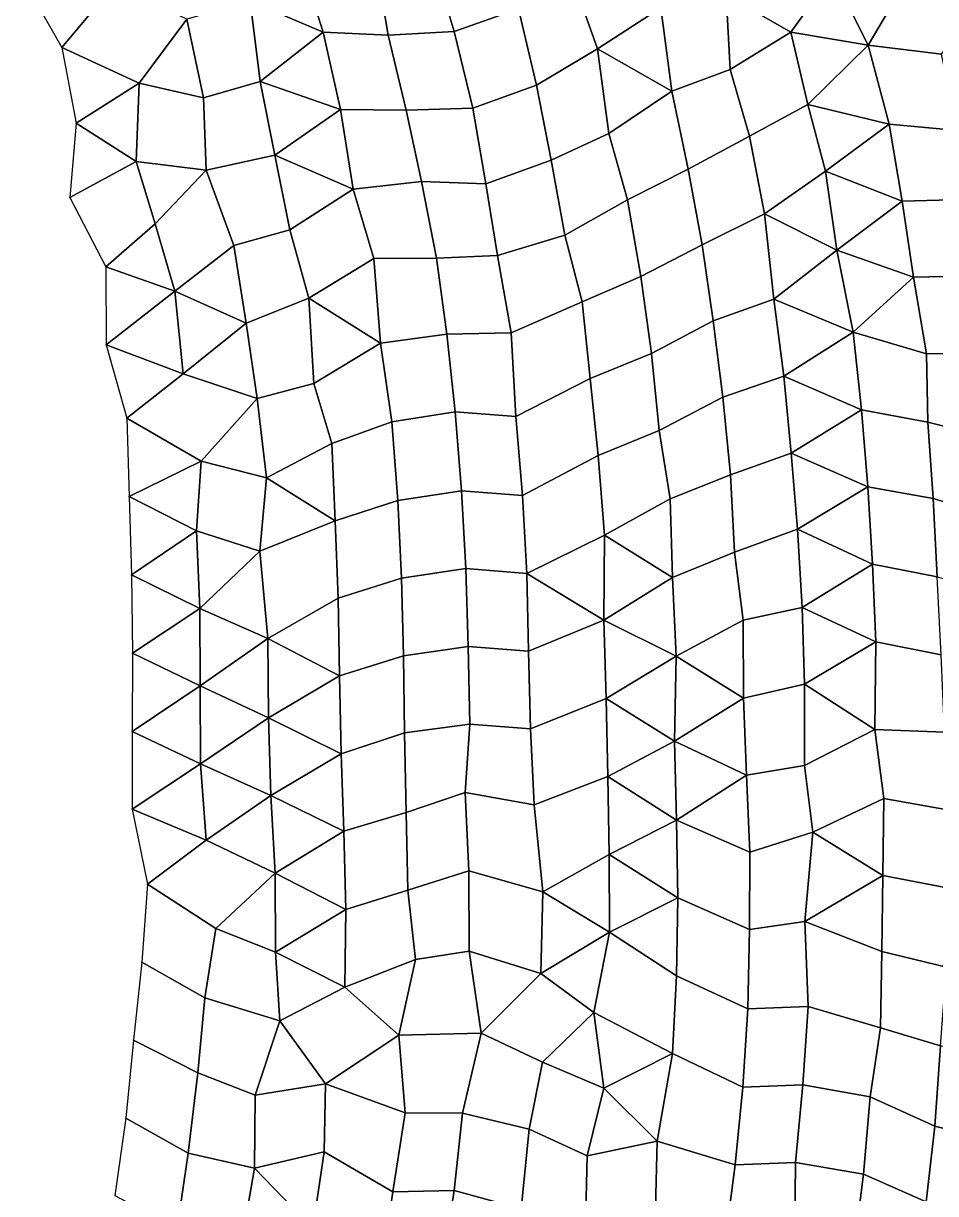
# Model space of a CAD drawing. Extents: x 727294 to 731543, y 8575035 to 8579824.
# Drawn here: x 729394.5 to 729627.4, y 8576512 to 8576811 of the extents above; entities that cross this region are included whole.
import ezdxf

# ---------------------------------------------------------------- set-up
doc = ezdxf.new("R2010")
doc.units = 0
for name, color, linetype in [('MESH_BOUND', 25, 'CONTINUOUS'), ('MESH_ELEMS', 250, 'CONTINUOUS'), ('MESH_NODES', 18, 'CONTINUOUS')]:
    doc.layers.add(name, color=color, linetype=linetype)

msp = doc.modelspace()

# ---------------------------------------------------------------- linework, layer by layer
at = {"layer": 'MESH_BOUND', "color": 25}
for points in [[(729394.52, 8576822.13, 38.17), (729404.32, 8576804.84, 38.17)], [(729404.32, 8576804.84, 38.17), (729408, 8576785.45, 38.17)], [(729408, 8576785.45, 38.17), (729406.33, 8576766.46, 38.17)], [(729406.33, 8576766.46, 38.17), (729415.6, 8576748.79, 38.17)], [(729415.6, 8576748.79, 38.17), (729415.63, 8576728.89, 38.17)], [(729415.63, 8576728.89, 38.17), (729420.95, 8576710.09, 38.17)], [(729420.95, 8576710.09, 38.17), (729421.52, 8576690.1, 38.17)], [(729421.52, 8576690.1, 38.17), (729422.15, 8576670.11, 38.17)], [(729422.15, 8576670.11, 38.17), (729422.34, 8576650.12, 38.17)], [(729422.34, 8576650.12, 38.17), (729422.32, 8576630.12, 38.17)], [(729422.32, 8576630.12, 38.17), (729422.33, 8576610.23, 38.17)], [(729422.33, 8576610.23, 38.17), (729426.23, 8576591.07, 38.17)], [(729426.23, 8576591.07, 38.17), (729424.78, 8576571.13, 38.17)], [(729424.78, 8576571.13, 38.17), (729422.67, 8576551.24, 38.17)], [(729422.67, 8576551.24, 38.17), (729420.68, 8576531.34, 38.17)], [(729420.68, 8576531.34, 38.17), (729417.9, 8576511.57, 38.17)]]:
    msp.add_polyline3d(points, dxfattribs=at)
at = {"layer": 'MESH_ELEMS', "color": 179}
for points in [[(729394.52, 8576822.13, 38.17), (729404.32, 8576804.84, 38.17), (729417.79, 8576820.94, 38.17), (729405.09, 8576834.16, 38.17)], [(729498.92, 8576827.74, 35.84), (729504.52, 8576808.92, 35.87), (729520.93, 8576814.72, 35.86), (729515.29, 8576833.42, 35.81)], [(729535.01, 8576821.79, 35.85), (729541.09, 8576804.48, 35.87), (729557.3, 8576814.9, 35.86), (729550.56, 8576831.46, 35.82)], [(729590.48, 8576808.7, 33.19), (729601.1, 8576823.52, 33.19), (729585.97, 8576830.55, 33.26), (729574.01, 8576818.22, 35.35)], [(729452.42, 8576816.67, 35.91), (729471.08, 8576808.71, 35.88), (729465.16, 8576827.17, 35.93), (729452.42, 8576816.67, 35.91)], [(729471.08, 8576808.71, 35.88), (729487.65, 8576807.99, 35.87), (729484.59, 8576826.08, 35.86), (729465.16, 8576827.17, 35.93)], [(729487.65, 8576807.99, 35.87), (729504.52, 8576808.92, 35.87), (729498.92, 8576827.74, 35.84), (729484.59, 8576826.08, 35.86)], [(729541.09, 8576804.48, 35.87), (729535.01, 8576821.79, 35.85), (729520.93, 8576814.72, 35.86), (729525.53, 8576795.17, 35.87)], [(729590.48, 8576808.7, 33.19), (729610.21, 8576805.4, 33.19), (729601.1, 8576823.52, 33.19), (729590.48, 8576808.7, 33.19)], [(729601.1, 8576823.52, 33.19), (729610.21, 8576805.4, 33.19), (729621.14, 8576823.87, 33.19), (729601.1, 8576823.52, 33.19)], [(729629, 8576803.1, 33.19), (729639.55, 8576817.52, 33.19), (729621.14, 8576823.87, 33.19), (729610.21, 8576805.4, 33.19)], [(729424.04, 8576795.68, 38.17), (729436.25, 8576812.06, 36.3), (729417.79, 8576820.94, 38.17), (729404.32, 8576804.84, 38.17)], [(729574.99, 8576799.22, 34.91), (729574.01, 8576818.22, 35.35), (729557.3, 8576814.9, 35.86), (729560.11, 8576793.63, 35.86)], [(729590.48, 8576808.7, 33.19), (729574.01, 8576818.22, 35.35), (729574.99, 8576799.22, 34.91), (729590.48, 8576808.7, 33.19)], [(729455.01, 8576796.16, 35.87), (729452.42, 8576816.67, 35.91), (729436.25, 8576812.06, 36.3), (729440.47, 8576791.98, 36.07)], [(729455.01, 8576796.16, 35.87), (729471.08, 8576808.71, 35.88), (729452.42, 8576816.67, 35.91), (729455.01, 8576796.16, 35.87)], [(729525.53, 8576795.17, 35.87), (729520.93, 8576814.72, 35.86), (729504.52, 8576808.92, 35.87), (729509.26, 8576789.29, 35.86)], [(729557.3, 8576814.9, 35.86), (729541.09, 8576804.48, 35.87), (729560.11, 8576793.63, 35.86), (729557.3, 8576814.9, 35.86)], [(729424.04, 8576795.68, 38.17), (729440.47, 8576791.98, 36.07), (729436.25, 8576812.06, 36.3), (729424.04, 8576795.68, 38.17)], [(729471.08, 8576808.71, 35.88), (729455.01, 8576796.16, 35.87), (729475.5, 8576788.98, 35.86), (729471.08, 8576808.71, 35.88)], [(729487.65, 8576807.99, 35.87), (729471.08, 8576808.71, 35.88), (729475.5, 8576788.98, 35.86), (729492.22, 8576788.77, 35.86)], [(729492.22, 8576788.77, 35.86), (729509.26, 8576789.29, 35.86), (729504.52, 8576808.92, 35.87), (729487.65, 8576807.99, 35.87)], [(729594.84, 8576790.28, 33.19), (729590.48, 8576808.7, 33.19), (729574.99, 8576799.22, 34.91), (729579.89, 8576782.17, 33.73)], [(729590.48, 8576808.7, 33.19), (729594.84, 8576790.28, 33.19), (729610.21, 8576805.4, 33.19), (729590.48, 8576808.7, 33.19)], [(729408, 8576785.45, 38.17), (729424.04, 8576795.68, 38.17), (729404.32, 8576804.84, 38.17), (729408, 8576785.45, 38.17)], [(729543.98, 8576782.88, 35.86), (729541.09, 8576804.48, 35.87), (729525.53, 8576795.17, 35.87), (729529.25, 8576776.05, 35.85)], [(729541.09, 8576804.48, 35.87), (729543.98, 8576782.88, 35.86), (729560.11, 8576793.63, 35.86), (729541.09, 8576804.48, 35.87)], [(729610.21, 8576805.4, 33.19), (729594.84, 8576790.28, 33.19), (729615.61, 8576785.24, 33.19), (729610.21, 8576805.4, 33.19)], [(729615.61, 8576785.24, 33.19), (729633.1, 8576783.62, 33.19), (729629, 8576803.1, 33.19), (729610.21, 8576805.4, 33.19)], [(729579.89, 8576782.17, 33.73), (729574.99, 8576799.22, 34.91), (729560.11, 8576793.63, 35.86), (729564.24, 8576773.75, 35.85)], [(729408, 8576785.45, 38.17), (729423.3, 8576775.69, 38.17), (729424.04, 8576795.68, 38.17), (729408, 8576785.45, 38.17)], [(729440.47, 8576791.98, 36.07), (729424.04, 8576795.68, 38.17), (729423.3, 8576775.69, 38.17), (729441.2, 8576773.45, 36.02)], [(729458.7, 8576777.28, 35.83), (729455.01, 8576796.16, 35.87), (729440.47, 8576791.98, 36.07), (729441.2, 8576773.45, 36.02)], [(729475.5, 8576788.98, 35.86), (729455.01, 8576796.16, 35.87), (729458.7, 8576777.28, 35.83), (729475.5, 8576788.98, 35.86)], [(729529.25, 8576776.05, 35.85), (729525.53, 8576795.17, 35.87), (729509.26, 8576789.29, 35.86), (729512.6, 8576769.95, 35.85)], [(729543.98, 8576782.88, 35.86), (729548.78, 8576765.93, 35.85), (729564.24, 8576773.75, 35.85), (729560.11, 8576793.63, 35.86)], [(729475.5, 8576788.98, 35.86), (729458.7, 8576777.28, 35.83), (729478.68, 8576768.59, 35.89), (729475.5, 8576788.98, 35.86)], [(729478.68, 8576768.59, 35.89), (729496.18, 8576770.59, 35.86), (729492.22, 8576788.77, 35.86), (729475.5, 8576788.98, 35.86)], [(729496.18, 8576770.59, 35.86), (729512.6, 8576769.95, 35.85), (729509.26, 8576789.29, 35.86), (729492.22, 8576788.77, 35.86)], [(729599.37, 8576773.2, 33.19), (729594.84, 8576790.28, 33.19), (729579.89, 8576782.17, 33.73), (729583.74, 8576762.31, 33.17)], [(729599.37, 8576773.2, 33.19), (729615.61, 8576785.24, 33.19), (729594.84, 8576790.28, 33.19), (729599.37, 8576773.2, 33.19)], [(729406.33, 8576766.46, 38.17), (729423.3, 8576775.69, 38.17), (729408, 8576785.45, 38.17), (729406.33, 8576766.46, 38.17)], [(729529.25, 8576776.05, 35.85), (729532.77, 8576756.83, 35.84), (729548.78, 8576765.93, 35.85), (729543.98, 8576782.88, 35.86)], [(729615.61, 8576785.24, 33.19), (729599.37, 8576773.2, 33.19), (729618.94, 8576765.52, 33.18), (729615.61, 8576785.24, 33.19)], [(729633.1, 8576783.62, 33.19), (729615.61, 8576785.24, 33.19), (729618.94, 8576765.52, 33.18), (729634.7, 8576765.95, 33.18)], [(729583.74, 8576762.31, 33.17), (729579.89, 8576782.17, 33.73), (729564.24, 8576773.75, 35.85), (729567.81, 8576754.42, 35.27)], [(729441.2, 8576773.45, 36.02), (729448.22, 8576754.24, 35.97), (729462.58, 8576758.2, 35.88), (729458.7, 8576777.28, 35.83)], [(729458.7, 8576777.28, 35.83), (729462.58, 8576758.2, 35.88), (729478.68, 8576768.59, 35.89), (729458.7, 8576777.28, 35.83)], [(729428.15, 8576759.74, 38.17), (729423.3, 8576775.69, 38.17), (729406.33, 8576766.46, 38.17), (729415.6, 8576748.79, 38.17)], [(729423.3, 8576775.69, 38.17), (729428.15, 8576759.74, 38.17), (729441.2, 8576773.45, 36.02), (729423.3, 8576775.69, 38.17)], [(729448.22, 8576754.24, 35.97), (729441.2, 8576773.45, 36.02), (729428.15, 8576759.74, 38.17), (729433.17, 8576742.53, 38.17)], [(729512.6, 8576769.95, 35.85), (729515.56, 8576751.67, 35.84), (729532.77, 8576756.83, 35.84), (729529.25, 8576776.05, 35.85)], [(729548.78, 8576765.93, 35.85), (729552.21, 8576746.32, 35.82), (729567.81, 8576754.42, 35.27), (729564.24, 8576773.75, 35.85)], [(729483.98, 8576750.92, 35.84), (729500.02, 8576751.03, 35.84), (729496.18, 8576770.59, 35.86), (729478.68, 8576768.59, 35.89)], [(729500.02, 8576751.03, 35.84), (729515.56, 8576751.67, 35.84), (729512.6, 8576769.95, 35.85), (729496.18, 8576770.59, 35.86)], [(729583.74, 8576762.31, 33.17), (729602.22, 8576753.03, 33.17), (729599.37, 8576773.2, 33.19), (729583.74, 8576762.31, 33.17)], [(729599.37, 8576773.2, 33.19), (729602.22, 8576753.03, 33.17), (729618.94, 8576765.52, 33.18), (729599.37, 8576773.2, 33.19)], [(729483.98, 8576750.92, 35.84), (729478.68, 8576768.59, 35.89), (729462.58, 8576758.2, 35.88), (729467.44, 8576740.77, 35.83)], [(729552.21, 8576746.32, 35.82), (729548.78, 8576765.93, 35.85), (729532.77, 8576756.83, 35.84), (729537.24, 8576739.82, 35.84)], [(729618.94, 8576765.52, 33.18), (729602.22, 8576753.03, 33.17), (729621.81, 8576746.11, 33.11), (729618.94, 8576765.52, 33.18)], [(729634.7, 8576765.95, 33.18), (729618.94, 8576765.52, 33.18), (729621.81, 8576746.11, 33.11), (729637.57, 8576746.5, 33.1)], [(729586.15, 8576740.51, 33.15), (729583.74, 8576762.31, 33.17), (729567.81, 8576754.42, 35.27), (729570.61, 8576734.96, 33.15)], [(729602.22, 8576753.03, 33.17), (729583.74, 8576762.31, 33.17), (729586.15, 8576740.51, 33.15), (729602.22, 8576753.03, 33.17)], [(729433.17, 8576742.53, 38.17), (729428.15, 8576759.74, 38.17), (729415.6, 8576748.79, 38.17), (729433.17, 8576742.53, 38.17)], [(729448.22, 8576754.24, 35.97), (729451.4, 8576734.39, 35.85), (729467.44, 8576740.77, 35.83), (729462.58, 8576758.2, 35.88)], [(729537.24, 8576739.82, 35.84), (729532.77, 8576756.83, 35.84), (729515.56, 8576751.67, 35.84), (729519.05, 8576731.92, 35.84)], [(729451.4, 8576734.39, 35.85), (729448.22, 8576754.24, 35.97), (729433.17, 8576742.53, 38.17), (729451.4, 8576734.39, 35.85)], [(729570.61, 8576734.96, 33.15), (729567.81, 8576754.42, 35.27), (729552.21, 8576746.32, 35.82), (729554.94, 8576726.6, 34.19)], [(729602.22, 8576753.03, 33.17), (729586.15, 8576740.51, 33.15), (729606.36, 8576732.12, 33.17), (729602.22, 8576753.03, 33.17)], [(729602.22, 8576753.03, 33.17), (729606.36, 8576732.12, 33.17), (729621.81, 8576746.11, 33.11), (729602.22, 8576753.03, 33.17)], [(729485.67, 8576729.28, 35.81), (729483.98, 8576750.92, 35.84), (729467.44, 8576740.77, 35.83), (729485.67, 8576729.28, 35.81)], [(729483.98, 8576750.92, 35.84), (729485.67, 8576729.28, 35.81), (729502.66, 8576731.54, 35.83), (729500.02, 8576751.03, 35.84)], [(729515.56, 8576751.67, 35.84), (729500.02, 8576751.03, 35.84), (729502.66, 8576731.54, 35.83), (729519.05, 8576731.92, 35.84)], [(729433.17, 8576742.53, 38.17), (729415.6, 8576748.79, 38.17), (729415.63, 8576728.89, 38.17), (729433.17, 8576742.53, 38.17)], [(729625.1, 8576726.56, 33.16), (729640.11, 8576726.64, 33.07), (729637.57, 8576746.5, 33.1), (729621.81, 8576746.11, 33.11)], [(729554.94, 8576726.6, 34.19), (729552.21, 8576746.32, 35.82), (729537.24, 8576739.82, 35.84), (729539.27, 8576720.28, 35.81)], [(729621.81, 8576746.11, 33.11), (729606.36, 8576732.12, 33.17), (729625.1, 8576726.56, 33.16), (729621.81, 8576746.11, 33.11)], [(729415.63, 8576728.89, 38.17), (729435.29, 8576721.42, 38.17), (729433.17, 8576742.53, 38.17), (729415.63, 8576728.89, 38.17)], [(729435.29, 8576721.42, 38.17), (729451.4, 8576734.39, 35.85), (729433.17, 8576742.53, 38.17), (729435.29, 8576721.42, 38.17)], [(729468.68, 8576718.97, 35.78), (729467.44, 8576740.77, 35.83), (729451.4, 8576734.39, 35.85), (729454.24, 8576715.17, 35.91)], [(729467.44, 8576740.77, 35.83), (729468.68, 8576718.97, 35.78), (729485.67, 8576729.28, 35.81), (729467.44, 8576740.77, 35.83)], [(729588.67, 8576720.83, 33.16), (729586.15, 8576740.51, 33.15), (729570.61, 8576734.96, 33.15), (729573.08, 8576715.48, 33.18)], [(729586.15, 8576740.51, 33.15), (729588.67, 8576720.83, 33.16), (729606.36, 8576732.12, 33.17), (729586.15, 8576740.51, 33.15)], [(729519.05, 8576731.92, 35.84), (729520.22, 8576710.51, 35.87), (729539.27, 8576720.28, 35.81), (729537.24, 8576739.82, 35.84)], [(729573.08, 8576715.48, 33.18), (729570.61, 8576734.96, 33.15), (729554.94, 8576726.6, 34.19), (729556.87, 8576707.01, 33.27)], [(729435.29, 8576721.42, 38.17), (729454.24, 8576715.17, 35.91), (729451.4, 8576734.39, 35.85), (729435.29, 8576721.42, 38.17)], [(729504.74, 8576711.7, 35.86), (729502.66, 8576731.54, 35.83), (729485.67, 8576729.28, 35.81), (729488.56, 8576709.16, 35.86)], [(729519.05, 8576731.92, 35.84), (729502.66, 8576731.54, 35.83), (729504.74, 8576711.7, 35.86), (729520.22, 8576710.51, 35.87)], [(729606.36, 8576732.12, 33.17), (729588.67, 8576720.83, 33.16), (729608.51, 8576712.29, 33.16), (729606.36, 8576732.12, 33.17)], [(729608.51, 8576712.29, 33.16), (729625.5, 8576709.08, 33.18), (729625.1, 8576726.56, 33.16), (729606.36, 8576732.12, 33.17)], [(729435.29, 8576721.42, 38.17), (729415.63, 8576728.89, 38.17), (729420.95, 8576710.09, 38.17), (729435.29, 8576721.42, 38.17)], [(729488.56, 8576709.16, 35.86), (729485.67, 8576729.28, 35.81), (729468.68, 8576718.97, 35.78), (729473.29, 8576703.62, 35.91)], [(729556.87, 8576707.01, 33.27), (729554.94, 8576726.6, 34.19), (729539.27, 8576720.28, 35.81), (729541.31, 8576700.62, 33.76)], [(729640.11, 8576726.64, 33.07), (729625.1, 8576726.56, 33.16), (729625.5, 8576709.08, 33.18), (729643.26, 8576704.69, 33.19)], [(729435.29, 8576721.42, 38.17), (729420.95, 8576710.09, 38.17), (729439.88, 8576699.12, 38.17), (729454.24, 8576715.17, 35.91)], [(729520.22, 8576710.51, 35.87), (729522, 8576690.33, 35.92), (729541.31, 8576700.62, 33.76), (729539.27, 8576720.28, 35.81)], [(729573.08, 8576715.48, 33.18), (729575.09, 8576695.63, 33.19), (729590.58, 8576701.14, 33.15), (729588.67, 8576720.83, 33.16)], [(729588.67, 8576720.83, 33.16), (729590.58, 8576701.14, 33.15), (729608.51, 8576712.29, 33.16), (729588.67, 8576720.83, 33.16)], [(729473.29, 8576703.62, 35.91), (729468.68, 8576718.97, 35.78), (729454.24, 8576715.17, 35.91), (729456.62, 8576694.88, 35.97)], [(729439.88, 8576699.12, 38.17), (729456.62, 8576694.88, 35.97), (729454.24, 8576715.17, 35.91), (729439.88, 8576699.12, 38.17)], [(729556.87, 8576707.01, 33.27), (729559.69, 8576689.51, 33.33), (729575.09, 8576695.63, 33.19), (729573.08, 8576715.48, 33.18)], [(729488.56, 8576709.16, 35.86), (729490.17, 8576689.12, 35.93), (729506.38, 8576691.59, 35.91), (729504.74, 8576711.7, 35.86)], [(729506.38, 8576691.59, 35.91), (729522, 8576690.33, 35.92), (729520.22, 8576710.51, 35.87), (729504.74, 8576711.7, 35.86)], [(729608.51, 8576712.29, 33.16), (729590.58, 8576701.14, 33.15), (729610.14, 8576692.59, 33.16), (729608.51, 8576712.29, 33.16)], [(729625.5, 8576709.08, 33.18), (729608.51, 8576712.29, 33.16), (729610.14, 8576692.59, 33.16), (729626.84, 8576689.56, 33.18)], [(729421.52, 8576690.1, 38.17), (729439.88, 8576699.12, 38.17), (729420.95, 8576710.09, 38.17), (729421.52, 8576690.1, 38.17)], [(729490.17, 8576689.12, 35.93), (729488.56, 8576709.16, 35.86), (729473.29, 8576703.62, 35.91), (729474.12, 8576683.87, 35.96)], [(729643.26, 8576704.69, 33.19), (729625.5, 8576709.08, 33.18), (729626.84, 8576689.56, 33.18), (729643, 8576684.72, 33.2)], [(729559.69, 8576689.51, 33.33), (729556.87, 8576707.01, 33.27), (729541.31, 8576700.62, 33.76), (729542.89, 8576680.27, 33.6)], [(729474.12, 8576683.87, 35.96), (729473.29, 8576703.62, 35.91), (729456.62, 8576694.88, 35.97), (729474.12, 8576683.87, 35.96)], [(729438.68, 8576681.33, 38.17), (729439.88, 8576699.12, 38.17), (729421.52, 8576690.1, 38.17), (729438.68, 8576681.33, 38.17)], [(729456.62, 8576694.88, 35.97), (729439.88, 8576699.12, 38.17), (729438.68, 8576681.33, 38.17), (729454.91, 8576676.13, 36)], [(729542.89, 8576680.27, 33.6), (729541.31, 8576700.62, 33.76), (729522, 8576690.33, 35.92), (729523.06, 8576670.48, 35.24)], [(729592.19, 8576681.74, 33.13), (729590.58, 8576701.14, 33.15), (729575.09, 8576695.63, 33.19), (729576.13, 8576675.92, 33.21)], [(729610.14, 8576692.59, 33.16), (729590.58, 8576701.14, 33.15), (729592.19, 8576681.74, 33.13), (729610.14, 8576692.59, 33.16)], [(729576.13, 8576675.92, 33.21), (729575.09, 8576695.63, 33.19), (729559.69, 8576689.51, 33.33), (729560.24, 8576669.42, 33.46)], [(729454.91, 8576676.13, 36), (729474.12, 8576683.87, 35.96), (729456.62, 8576694.88, 35.97), (729454.91, 8576676.13, 36)], [(729421.52, 8576690.1, 38.17), (729422.15, 8576670.11, 38.17), (729438.68, 8576681.33, 38.17), (729421.52, 8576690.1, 38.17)], [(729507.46, 8576671.69, 35.92), (729506.38, 8576691.59, 35.91), (729490.17, 8576689.12, 35.93), (729491.07, 8576669.25, 35.92)], [(729522, 8576690.33, 35.92), (729506.38, 8576691.59, 35.91), (729507.46, 8576671.69, 35.92), (729523.06, 8576670.48, 35.24)], [(729610.14, 8576692.59, 33.16), (729592.19, 8576681.74, 33.13), (729611.32, 8576672.81, 33.16), (729610.14, 8576692.59, 33.16)], [(729626.84, 8576689.56, 33.18), (729610.14, 8576692.59, 33.16), (729611.32, 8576672.81, 33.16), (729627.84, 8576669.6, 33.17)], [(729491.07, 8576669.25, 35.92), (729490.17, 8576689.12, 35.93), (729474.12, 8576683.87, 35.96), (729474.88, 8576664.1, 35.94)], [(729559.69, 8576689.51, 33.33), (729542.89, 8576680.27, 33.6), (729560.24, 8576669.42, 33.46), (729559.69, 8576689.51, 33.33)], [(729627.84, 8576669.6, 33.17), (729644.15, 8576665.17, 33.19), (729643, 8576684.72, 33.2), (729626.84, 8576689.56, 33.18)], [(729454.91, 8576676.13, 36), (729456.97, 8576653.87, 35.96), (729474.88, 8576664.1, 35.94), (729474.12, 8576683.87, 35.96)], [(729438.68, 8576681.33, 38.17), (729422.15, 8576670.11, 38.17), (729439.57, 8576661.5, 38.17), (729438.68, 8576681.33, 38.17)], [(729439.57, 8576661.5, 38.17), (729454.91, 8576676.13, 36), (729438.68, 8576681.33, 38.17), (729439.57, 8576661.5, 38.17)], [(729593.4, 8576661.72, 33.09), (729592.19, 8576681.74, 33.13), (729576.13, 8576675.92, 33.21), (729578.3, 8576658.56, 33.24)], [(729592.19, 8576681.74, 33.13), (729593.4, 8576661.72, 33.09), (729611.32, 8576672.81, 33.16), (729592.19, 8576681.74, 33.13)], [(729542.89, 8576680.27, 33.6), (729523.06, 8576670.48, 35.24), (729542.73, 8576658.5, 33.82), (729542.89, 8576680.27, 33.6)], [(729542.73, 8576658.5, 33.82), (729560.24, 8576669.42, 33.46), (729542.89, 8576680.27, 33.6), (729542.73, 8576658.5, 33.82)], [(729439.57, 8576661.5, 38.17), (729456.97, 8576653.87, 35.96), (729454.91, 8576676.13, 36), (729439.57, 8576661.5, 38.17)], [(729578.3, 8576658.56, 33.24), (729576.13, 8576675.92, 33.21), (729560.24, 8576669.42, 33.46), (729561.23, 8576649.29, 33.64)], [(729612.19, 8576652.98, 33.15), (729611.32, 8576672.81, 33.16), (729593.4, 8576661.72, 33.09), (729612.19, 8576652.98, 33.15)], [(729612.19, 8576652.98, 33.15), (729628.88, 8576649.69, 33.17), (729627.84, 8576669.6, 33.17), (729611.32, 8576672.81, 33.16)], [(729422.34, 8576650.12, 38.17), (729439.57, 8576661.5, 38.17), (729422.15, 8576670.11, 38.17), (729422.34, 8576650.12, 38.17)], [(729474.88, 8576664.1, 35.94), (729475.23, 8576644.27, 35.87), (729491.61, 8576649.4, 35.88), (729491.07, 8576669.25, 35.92)], [(729508.07, 8576651.83, 35.87), (729507.46, 8576671.69, 35.92), (729491.07, 8576669.25, 35.92), (729491.61, 8576649.4, 35.88)], [(729508.07, 8576651.83, 35.87), (729523.49, 8576650.59, 34.2), (729523.06, 8576670.48, 35.24), (729507.46, 8576671.69, 35.92)], [(729523.49, 8576650.59, 34.2), (729542.73, 8576658.5, 33.82), (729523.06, 8576670.48, 35.24), (729523.49, 8576650.59, 34.2)], [(729560.24, 8576669.42, 33.46), (729542.73, 8576658.5, 33.82), (729561.23, 8576649.29, 33.64), (729560.24, 8576669.42, 33.46)], [(729474.88, 8576664.1, 35.94), (729456.97, 8576653.87, 35.96), (729475.23, 8576644.27, 35.87), (729474.88, 8576664.1, 35.94)], [(729422.34, 8576650.12, 38.17), (729439.63, 8576641.73, 38.17), (729439.57, 8576661.5, 38.17), (729422.34, 8576650.12, 38.17)], [(729456.97, 8576653.87, 35.96), (729439.57, 8576661.5, 38.17), (729439.63, 8576641.73, 38.17), (729456.97, 8576653.87, 35.96)], [(729594, 8576642.17, 33.17), (729593.4, 8576661.72, 33.09), (729578.3, 8576658.56, 33.24), (729578.41, 8576638.63, 33.49)], [(729593.4, 8576661.72, 33.09), (729594, 8576642.17, 33.17), (729612.19, 8576652.98, 33.15), (729593.4, 8576661.72, 33.09)], [(729523.49, 8576650.59, 34.2), (729523.99, 8576630.72, 34.4), (729543.36, 8576638.53, 34.02), (729542.73, 8576658.5, 33.82)], [(729561.23, 8576649.29, 33.64), (729542.73, 8576658.5, 33.82), (729543.36, 8576638.53, 34.02), (729561.23, 8576649.29, 33.64)], [(729561.23, 8576649.29, 33.64), (729578.41, 8576638.63, 33.49), (729578.3, 8576658.56, 33.24), (729561.23, 8576649.29, 33.64)], [(729439.63, 8576641.73, 38.17), (729457.07, 8576633.57, 35.94), (729456.97, 8576653.87, 35.96), (729439.63, 8576641.73, 38.17)], [(729475.23, 8576644.27, 35.87), (729456.97, 8576653.87, 35.96), (729457.07, 8576633.57, 35.94), (729475.23, 8576644.27, 35.87)], [(729508.55, 8576631.96, 35.11), (729508.07, 8576651.83, 35.87), (729491.61, 8576649.4, 35.88), (729491.82, 8576629.76, 35.81)], [(729523.49, 8576650.59, 34.2), (729508.07, 8576651.83, 35.87), (729508.55, 8576631.96, 35.11), (729523.99, 8576630.72, 34.4)], [(729594, 8576642.17, 33.17), (729611.95, 8576630.58, 33.16), (729612.19, 8576652.98, 33.15), (729594, 8576642.17, 33.17)], [(729611.95, 8576630.58, 33.16), (729629.76, 8576629.9, 33.16), (729628.88, 8576649.69, 33.17), (729612.19, 8576652.98, 33.15)], [(729439.63, 8576641.73, 38.17), (729422.34, 8576650.12, 38.17), (729422.32, 8576630.12, 38.17), (729439.63, 8576641.73, 38.17)], [(729491.82, 8576629.76, 35.81), (729491.61, 8576649.4, 35.88), (729475.23, 8576644.27, 35.87), (729475.66, 8576624.39, 35.8)], [(729561.23, 8576649.29, 33.64), (729543.36, 8576638.53, 34.02), (729560.76, 8576627.59, 33.91), (729561.23, 8576649.29, 33.64)], [(729560.76, 8576627.59, 33.91), (729578.41, 8576638.63, 33.49), (729561.23, 8576649.29, 33.64), (729560.76, 8576627.59, 33.91)], [(729475.23, 8576644.27, 35.87), (729457.07, 8576633.57, 35.94), (729475.66, 8576624.39, 35.8), (729475.23, 8576644.27, 35.87)], [(729593.99, 8576621.38, 33.43), (729594, 8576642.17, 33.17), (729578.41, 8576638.63, 33.49), (729579.16, 8576618.95, 33.71)], [(729594, 8576642.17, 33.17), (729593.99, 8576621.38, 33.43), (729611.95, 8576630.58, 33.16), (729594, 8576642.17, 33.17)], [(729439.77, 8576621.82, 38.17), (729439.63, 8576641.73, 38.17), (729422.32, 8576630.12, 38.17), (729439.77, 8576621.82, 38.17)], [(729439.77, 8576621.82, 38.17), (729457.07, 8576633.57, 35.94), (729439.63, 8576641.73, 38.17), (729439.77, 8576621.82, 38.17)], [(729523.99, 8576630.72, 34.4), (729524.97, 8576611.34, 34.54), (729543.72, 8576618.6, 34.27), (729543.36, 8576638.53, 34.02)], [(729543.36, 8576638.53, 34.02), (729543.72, 8576618.6, 34.27), (729560.76, 8576627.59, 33.91), (729543.36, 8576638.53, 34.02)], [(729560.76, 8576627.59, 33.91), (729579.16, 8576618.95, 33.71), (729578.41, 8576638.63, 33.49), (729560.76, 8576627.59, 33.91)], [(729439.77, 8576621.82, 38.17), (729457.73, 8576613.72, 36.1), (729457.07, 8576633.57, 35.94), (729439.77, 8576621.82, 38.17)], [(729475.66, 8576624.39, 35.8), (729457.07, 8576633.57, 35.94), (729457.73, 8576613.72, 36.1), (729475.66, 8576624.39, 35.8)], [(729422.32, 8576630.12, 38.17), (729422.33, 8576610.23, 38.17), (729439.77, 8576621.82, 38.17), (729422.32, 8576630.12, 38.17)], [(729491.82, 8576629.76, 35.81), (729492.23, 8576609.42, 35.43), (729507.29, 8576614.49, 35), (729508.55, 8576631.96, 35.11)], [(729507.29, 8576614.49, 35), (729524.97, 8576611.34, 34.54), (729523.99, 8576630.72, 34.4), (729508.55, 8576631.96, 35.11)], [(729614.25, 8576612.95, 33.22), (729611.95, 8576630.58, 33.16), (729593.99, 8576621.38, 33.43), (729596.08, 8576604.34, 33.6)], [(729629.76, 8576629.9, 33.16), (729611.95, 8576630.58, 33.16), (729614.25, 8576612.95, 33.22), (729630.47, 8576610.05, 33.17)], [(729492.23, 8576609.42, 35.43), (729491.82, 8576629.76, 35.81), (729475.66, 8576624.39, 35.8), (729476.36, 8576604.63, 35.76)], [(729560.76, 8576627.59, 33.91), (729543.72, 8576618.6, 34.27), (729561.3, 8576607.45, 34.11), (729560.76, 8576627.59, 33.91)], [(729561.3, 8576607.45, 34.11), (729579.16, 8576618.95, 33.71), (729560.76, 8576627.59, 33.91), (729561.3, 8576607.45, 34.11)], [(729476.36, 8576604.63, 35.76), (729475.66, 8576624.39, 35.8), (729457.73, 8576613.72, 36.1), (729476.36, 8576604.63, 35.76)], [(729422.33, 8576610.23, 38.17), (729441.18, 8576602.33, 37.82), (729439.77, 8576621.82, 38.17), (729422.33, 8576610.23, 38.17)], [(729457.73, 8576613.72, 36.1), (729439.77, 8576621.82, 38.17), (729441.18, 8576602.33, 37.82), (729457.73, 8576613.72, 36.1)], [(729579.16, 8576618.95, 33.71), (729579.99, 8576599.24, 33.93), (729596.08, 8576604.34, 33.6), (729593.99, 8576621.38, 33.43)], [(729544.11, 8576598.69, 34.42), (729543.72, 8576618.6, 34.27), (729524.97, 8576611.34, 34.54), (729527.15, 8576589.12, 34.7)], [(729543.72, 8576618.6, 34.27), (729544.11, 8576598.69, 34.42), (729561.3, 8576607.45, 34.11), (729543.72, 8576618.6, 34.27)], [(729579.16, 8576618.95, 33.71), (729561.3, 8576607.45, 34.11), (729579.99, 8576599.24, 33.93), (729579.16, 8576618.95, 33.71)], [(729457.73, 8576613.72, 36.1), (729441.18, 8576602.33, 37.82), (729458.83, 8576593.87, 36.45), (729457.73, 8576613.72, 36.1)], [(729476.36, 8576604.63, 35.76), (729457.73, 8576613.72, 36.1), (729458.83, 8576593.87, 36.45), (729476.36, 8576604.63, 35.76)], [(729508.3, 8576594.49, 35.04), (729507.29, 8576614.49, 35), (729492.23, 8576609.42, 35.43), (729492.67, 8576589.54, 35.49)], [(729508.3, 8576594.49, 35.04), (729527.15, 8576589.12, 34.7), (729524.97, 8576611.34, 34.54), (729507.29, 8576614.49, 35)], [(729614.02, 8576593.27, 33.4), (729614.25, 8576612.95, 33.22), (729596.08, 8576604.34, 33.6), (729614.02, 8576593.27, 33.4)], [(729630.47, 8576610.05, 33.17), (729614.25, 8576612.95, 33.22), (729614.02, 8576593.27, 33.4), (729630.84, 8576590.09, 33.2)], [(729441.18, 8576602.33, 37.82), (729422.33, 8576610.23, 38.17), (729426.23, 8576591.07, 38.17), (729441.18, 8576602.33, 37.82)], [(729492.67, 8576589.54, 35.49), (729492.23, 8576609.42, 35.43), (729476.36, 8576604.63, 35.76), (729476.84, 8576584.64, 35.77)], [(729544.11, 8576598.69, 34.42), (729561.59, 8576587.61, 34.3), (729561.3, 8576607.45, 34.11), (729544.11, 8576598.69, 34.42)], [(729561.59, 8576587.61, 34.3), (729579.95, 8576579.53, 34.17), (729579.99, 8576599.24, 33.93), (729561.3, 8576607.45, 34.11)], [(729476.84, 8576584.64, 35.77), (729476.36, 8576604.63, 35.76), (729458.83, 8576593.87, 36.45), (729476.84, 8576584.64, 35.77)], [(729594.06, 8576581.53, 33.92), (729596.08, 8576604.34, 33.6), (729579.99, 8576599.24, 33.93), (729579.95, 8576579.53, 34.17)], [(729614.02, 8576593.27, 33.4), (729596.08, 8576604.34, 33.6), (729594.06, 8576581.53, 33.92), (729614.02, 8576593.27, 33.4)], [(729441.18, 8576602.33, 37.82), (729426.23, 8576591.07, 38.17), (729443.65, 8576579.78, 36.77), (729458.83, 8576593.87, 36.45)], [(729544.16, 8576578.78, 34.56), (729544.11, 8576598.69, 34.42), (729527.15, 8576589.12, 34.7), (729544.16, 8576578.78, 34.56)], [(729561.59, 8576587.61, 34.3), (729544.11, 8576598.69, 34.42), (729544.16, 8576578.78, 34.56), (729561.59, 8576587.61, 34.3)], [(729492.67, 8576589.54, 35.49), (729494.61, 8576571.8, 35.52), (729508.34, 8576574, 35.27), (729508.3, 8576594.49, 35.04)], [(729508.34, 8576574, 35.27), (729526.66, 8576568.25, 35), (729527.15, 8576589.12, 34.7), (729508.3, 8576594.49, 35.04)], [(729424.78, 8576571.13, 38.17), (729440.83, 8576562.07, 37.94), (729443.65, 8576579.78, 36.77), (729426.23, 8576591.07, 38.17)], [(729458.88, 8576573.72, 36.57), (729458.83, 8576593.87, 36.45), (729443.65, 8576579.78, 36.77), (729458.88, 8576573.72, 36.57)], [(729458.83, 8576593.87, 36.45), (729458.88, 8576573.72, 36.57), (729476.84, 8576584.64, 35.77), (729458.83, 8576593.87, 36.45)], [(729613.72, 8576573.87, 33.86), (729614.02, 8576593.27, 33.4), (729594.06, 8576581.53, 33.92), (729613.72, 8576573.87, 33.86)], [(729613.72, 8576573.87, 33.86), (729630.2, 8576569.92, 33.81), (729630.84, 8576590.09, 33.2), (729614.02, 8576593.27, 33.4)], [(729494.61, 8576571.8, 35.52), (729492.67, 8576589.54, 35.49), (729476.84, 8576584.64, 35.77), (729476.63, 8576564.81, 35.74)], [(729544.16, 8576578.78, 34.56), (729527.15, 8576589.12, 34.7), (729526.66, 8576568.25, 35), (729544.16, 8576578.78, 34.56)], [(729561.59, 8576587.61, 34.3), (729544.16, 8576578.78, 34.56), (729561.31, 8576567.69, 34.61), (729561.59, 8576587.61, 34.3)], [(729579.95, 8576579.53, 34.17), (729561.59, 8576587.61, 34.3), (729561.31, 8576567.69, 34.61), (729579.47, 8576559.27, 34.51)], [(729458.88, 8576573.72, 36.57), (729476.63, 8576564.81, 35.74), (729476.84, 8576584.64, 35.77), (729458.88, 8576573.72, 36.57)], [(729458.88, 8576573.72, 36.57), (729443.65, 8576579.78, 36.77), (729440.83, 8576562.07, 37.94), (729460.01, 8576556.21, 36.11)], [(729594.91, 8576559.85, 34.3), (729594.06, 8576581.53, 33.92), (729579.95, 8576579.53, 34.17), (729579.47, 8576559.27, 34.51)], [(729594.91, 8576559.85, 34.3), (729613.4, 8576554.34, 33.88), (729613.72, 8576573.87, 33.86), (729594.06, 8576581.53, 33.92)], [(729526.66, 8576568.25, 35), (729540.22, 8576558.29, 34.72), (729544.16, 8576578.78, 34.56), (729526.66, 8576568.25, 35)], [(729540.22, 8576558.29, 34.72), (729560.26, 8576547.8, 34.56), (729561.31, 8576567.69, 34.61), (729544.16, 8576578.78, 34.56)], [(729476.63, 8576564.81, 35.74), (729458.88, 8576573.72, 36.57), (729460.01, 8576556.21, 36.11), (729476.63, 8576564.81, 35.74)], [(729511.44, 8576553.01, 35.08), (729508.34, 8576574, 35.27), (729494.61, 8576571.8, 35.52), (729490.37, 8576552.47, 35.46)], [(729511.44, 8576553.01, 35.08), (729526.66, 8576568.25, 35), (729508.34, 8576574, 35.27), (729511.44, 8576553.01, 35.08)], [(729613.4, 8576554.34, 33.88), (729628.68, 8576549.76, 33.79), (729630.2, 8576569.92, 33.81), (729613.72, 8576573.87, 33.86)], [(729422.67, 8576551.24, 38.17), (729439.02, 8576542.85, 38.17), (729440.83, 8576562.07, 37.94), (729424.78, 8576571.13, 38.17)], [(729494.61, 8576571.8, 35.52), (729476.63, 8576564.81, 35.74), (729490.37, 8576552.47, 35.46), (729494.61, 8576571.8, 35.52)], [(729526.66, 8576568.25, 35), (729511.44, 8576553.01, 35.08), (729527.03, 8576545.63, 34.78), (729540.22, 8576558.29, 34.72)], [(729560.26, 8576547.8, 34.56), (729578.23, 8576539.21, 34.26), (729579.47, 8576559.27, 34.51), (729561.31, 8576567.69, 34.61)], [(729476.63, 8576564.81, 35.74), (729460.01, 8576556.21, 36.11), (729471.64, 8576540.09, 35.9), (729490.37, 8576552.47, 35.46)], [(729439.02, 8576542.85, 38.17), (729453.71, 8576537.14, 36.28), (729460.01, 8576556.21, 36.11), (729440.83, 8576562.07, 37.94)], [(729527.03, 8576545.63, 34.78), (729542.77, 8576538.99, 34.61), (729540.22, 8576558.29, 34.72), (729527.03, 8576545.63, 34.78)], [(729542.77, 8576538.99, 34.61), (729560.26, 8576547.8, 34.56), (729540.22, 8576558.29, 34.72), (729542.77, 8576538.99, 34.61)], [(729593.53, 8576539.84, 33.97), (729594.91, 8576559.85, 34.3), (729579.47, 8576559.27, 34.51), (729578.23, 8576539.21, 34.26)], [(729613.4, 8576554.34, 33.88), (729594.91, 8576559.85, 34.3), (729593.53, 8576539.84, 33.97), (729610.74, 8576536.78, 33.81)], [(729460.01, 8576556.21, 36.11), (729453.71, 8576537.14, 36.28), (729471.64, 8576540.09, 35.9), (729460.01, 8576556.21, 36.11)], [(729471.64, 8576540.09, 35.9), (729492, 8576532.69, 35.88), (729490.37, 8576552.47, 35.46), (729471.64, 8576540.09, 35.9)], [(729506.64, 8576532.57, 34.98), (729511.44, 8576553.01, 35.08), (729490.37, 8576552.47, 35.46), (729492, 8576532.69, 35.88)], [(729506.64, 8576532.57, 34.98), (729523.63, 8576528.47, 34.69), (729527.03, 8576545.63, 34.78), (729511.44, 8576553.01, 35.08)], [(729628.68, 8576549.76, 33.79), (729613.4, 8576554.34, 33.88), (729610.74, 8576536.78, 33.81), (729627.27, 8576529.29, 33.78)], [(729420.68, 8576531.34, 38.17), (729436.6, 8576522.38, 38.17), (729439.02, 8576542.85, 38.17), (729422.67, 8576551.24, 38.17)], [(729644.74, 8576545.72, 33.77), (729628.68, 8576549.76, 33.79), (729627.27, 8576529.29, 33.78), (729644.05, 8576525.1, 33.77)], [(729542.77, 8576538.99, 34.61), (729556.34, 8576525.44, 34.38), (729560.26, 8576547.8, 34.56), (729542.77, 8576538.99, 34.61)], [(729578.23, 8576539.21, 34.26), (729560.26, 8576547.8, 34.56), (729556.34, 8576525.44, 34.38), (729576.3, 8576519.36, 33.96)], [(729542.77, 8576538.99, 34.61), (729527.03, 8576545.63, 34.78), (729523.63, 8576528.47, 34.69), (729538.47, 8576521.68, 34.56)], [(729453.71, 8576537.14, 36.28), (729439.02, 8576542.85, 38.17), (729436.6, 8576522.38, 38.17), (729453.49, 8576518.55, 36.2)], [(729471.33, 8576522.67, 35.97), (729471.64, 8576540.09, 35.9), (729453.71, 8576537.14, 36.28), (729453.49, 8576518.55, 36.2)], [(729492, 8576532.69, 35.88), (729471.64, 8576540.09, 35.9), (729471.33, 8576522.67, 35.97), (729488.89, 8576512.51, 35.96)], [(729556.34, 8576525.44, 34.38), (729542.77, 8576538.99, 34.61), (729538.47, 8576521.68, 34.56), (729556.34, 8576525.44, 34.38)], [(729591.7, 8576520.01, 33.83), (729593.53, 8576539.84, 33.97), (729578.23, 8576539.21, 34.26), (729576.3, 8576519.36, 33.96)], [(729610.74, 8576536.78, 33.81), (729593.53, 8576539.84, 33.97), (729591.7, 8576520.01, 33.83), (729609.05, 8576517.02, 33.78)], [(729609.05, 8576517.02, 33.78), (729625.05, 8576509.96, 33.77), (729627.27, 8576529.29, 33.78), (729610.74, 8576536.78, 33.81)], [(729436.6, 8576522.38, 38.17), (729420.68, 8576531.34, 38.17), (729417.9, 8576511.57, 38.17), (729433.8, 8576503.13, 38.17)], [(729504.5, 8576512.85, 35.91), (729506.64, 8576532.57, 34.98), (729492, 8576532.69, 35.88), (729488.89, 8576512.51, 35.96)], [(729523.63, 8576528.47, 34.69), (729506.64, 8576532.57, 34.98), (729504.5, 8576512.85, 35.91), (729521.62, 8576508.11, 34.62)], [(729521.62, 8576508.11, 34.62), (729538.05, 8576503.61, 34.4), (729538.47, 8576521.68, 34.56), (729523.63, 8576528.47, 34.69)], [(729625.05, 8576509.96, 33.77), (729641.83, 8576505.39, 33.77), (729644.05, 8576525.1, 33.77), (729627.27, 8576529.29, 33.78)], [(729555.89, 8576508.36, 34.15), (729556.34, 8576525.44, 34.38), (729538.47, 8576521.68, 34.56), (729538.05, 8576503.61, 34.4)], [(729555.89, 8576508.36, 34.15), (729573.71, 8576499.84, 33.83), (729576.3, 8576519.36, 33.96), (729556.34, 8576525.44, 34.38)], [(729433.8, 8576503.13, 38.17), (729449.48, 8576494.82, 36.7), (729453.49, 8576518.55, 36.2), (729436.6, 8576522.38, 38.17)], [(729471.33, 8576522.67, 35.97), (729453.49, 8576518.55, 36.2), (729468.4, 8576503.09, 35.94), (729471.33, 8576522.67, 35.97)], [(729468.4, 8576503.09, 35.94), (729485.93, 8576492.8, 35.87), (729488.89, 8576512.51, 35.96), (729471.33, 8576522.67, 35.97)], [(729591.52, 8576502.75, 33.78), (729591.7, 8576520.01, 33.83), (729576.3, 8576519.36, 33.96), (729573.71, 8576499.84, 33.83)], [(729591.52, 8576502.75, 33.78), (729606.57, 8576497.41, 33.77), (729609.05, 8576517.02, 33.78), (729591.7, 8576520.01, 33.83)], [(729468.4, 8576503.09, 35.94), (729453.49, 8576518.55, 36.2), (729449.48, 8576494.82, 36.7), (729468.4, 8576503.09, 35.94)], [(729606.57, 8576497.41, 33.77), (729622.77, 8576490.2, 33.77), (729625.05, 8576509.96, 33.77), (729609.05, 8576517.02, 33.78)], [(729501.42, 8576493.16, 35.86), (729504.5, 8576512.85, 35.91), (729488.89, 8576512.51, 35.96), (729485.93, 8576492.8, 35.87)], [(729501.42, 8576493.16, 35.86), (729519.14, 8576489.2, 35.76), (729521.62, 8576508.11, 34.62), (729504.5, 8576512.85, 35.91)]]:
    msp.add_3dface(points, dxfattribs=at)
at = {"layer": 'MESH_NODES', "color": 18}
for p in [(729471.08, 8576808.71, 35.88), (729487.65, 8576807.99, 35.87), (729504.52, 8576808.92, 35.87), (729590.48, 8576808.7, 33.19), (729404.32, 8576804.84, 38.17), (729541.09, 8576804.48, 35.87), (729610.21, 8576805.4, 33.19), (729574.99, 8576799.22, 34.91), (729424.04, 8576795.68, 38.17), (729455.01, 8576796.16, 35.87), (729525.53, 8576795.17, 35.87), (729440.47, 8576791.98, 36.07), (729560.11, 8576793.63, 35.86), (729475.5, 8576788.98, 35.86), (729492.22, 8576788.77, 35.86), (729509.26, 8576789.29, 35.86), (729594.84, 8576790.28, 33.19), (729408, 8576785.45, 38.17), (729543.98, 8576782.88, 35.86), (729615.61, 8576785.24, 33.19), (729579.89, 8576782.17, 33.73), (729458.7, 8576777.28, 35.83), (729423.3, 8576775.69, 38.17), (729441.2, 8576773.45, 36.02), (729529.25, 8576776.05, 35.85), (729564.24, 8576773.75, 35.85), (729496.18, 8576770.59, 35.86), (729599.37, 8576773.2, 33.19), (729478.68, 8576768.59, 35.89), (729512.6, 8576769.95, 35.85), (729406.33, 8576766.46, 38.17), (729548.78, 8576765.93, 35.85), (729618.94, 8576765.52, 33.18), (729583.74, 8576762.31, 33.17), (729428.15, 8576759.74, 38.17), (729462.58, 8576758.2, 35.88), (729532.77, 8576756.83, 35.84), (729448.22, 8576754.24, 35.97), (729567.81, 8576754.42, 35.27), (729602.22, 8576753.03, 33.17), (729483.98, 8576750.92, 35.84), (729500.02, 8576751.03, 35.84), (729515.56, 8576751.67, 35.84), (729415.6, 8576748.79, 38.17), (729552.21, 8576746.32, 35.82), (729621.81, 8576746.11, 33.11), (729433.17, 8576742.53, 38.17), (729467.44, 8576740.77, 35.83), (729586.15, 8576740.51, 33.15), (729537.24, 8576739.82, 35.84), (729570.61, 8576734.96, 33.15), (729451.4, 8576734.39, 35.85), (729502.66, 8576731.54, 35.83), (729519.05, 8576731.92, 35.84), (729606.36, 8576732.12, 33.17), (729415.63, 8576728.89, 38.17), (729485.67, 8576729.28, 35.81), (729554.94, 8576726.6, 34.19), (729625.1, 8576726.56, 33.16), (729435.29, 8576721.42, 38.17), (729539.27, 8576720.28, 35.81), (729588.67, 8576720.83, 33.16), (729468.68, 8576718.97, 35.78), (729454.24, 8576715.17, 35.91), (729573.08, 8576715.48, 33.18), (729504.74, 8576711.7, 35.86), (729608.51, 8576712.29, 33.16), (729420.95, 8576710.09, 38.17), (729488.56, 8576709.16, 35.86), (729520.22, 8576710.51, 35.87), (729625.5, 8576709.08, 33.18), (729556.87, 8576707.01, 33.27), (729473.29, 8576703.62, 35.91), (729439.88, 8576699.12, 38.17), (729541.31, 8576700.62, 33.76), (729590.58, 8576701.14, 33.15), (729575.09, 8576695.63, 33.19), (729456.62, 8576694.88, 35.97), (729421.52, 8576690.1, 38.17), (729506.38, 8576691.59, 35.91), (729522, 8576690.33, 35.92), (729610.14, 8576692.59, 33.16), (729490.17, 8576689.12, 35.93), (729559.69, 8576689.51, 33.33), (729626.84, 8576689.56, 33.18), (729474.12, 8576683.87, 35.96), (729438.68, 8576681.33, 38.17), (729592.19, 8576681.74, 33.13), (729542.89, 8576680.27, 33.6), (729454.91, 8576676.13, 36), (729576.13, 8576675.92, 33.21), (729611.32, 8576672.81, 33.16), (729422.15, 8576670.11, 38.17), (729491.07, 8576669.25, 35.92), (729507.46, 8576671.69, 35.92), (729523.06, 8576670.48, 35.24), (729560.24, 8576669.42, 33.46), (729474.88, 8576664.1, 35.94), (729439.57, 8576661.5, 38.17), (729593.4, 8576661.72, 33.09), (729542.73, 8576658.5, 33.82), (729578.3, 8576658.56, 33.24), (729456.97, 8576653.87, 35.96), (729508.07, 8576651.83, 35.87), (729612.19, 8576652.98, 33.15), (729422.34, 8576650.12, 38.17), (729491.61, 8576649.4, 35.88), (729523.49, 8576650.59, 34.2), (729561.23, 8576649.29, 33.64), (729475.23, 8576644.27, 35.87), (729594, 8576642.17, 33.17), (729439.63, 8576641.73, 38.17), (729543.36, 8576638.53, 34.02), (729578.41, 8576638.63, 33.49), (729457.07, 8576633.57, 35.94), (729422.32, 8576630.12, 38.17), (729508.55, 8576631.96, 35.11), (729523.99, 8576630.72, 34.4), (729611.95, 8576630.58, 33.16), (729491.82, 8576629.76, 35.81), (729560.76, 8576627.59, 33.91), (729475.66, 8576624.39, 35.8), (729439.77, 8576621.82, 38.17), (729593.99, 8576621.38, 33.43), (729543.72, 8576618.6, 34.27), (729579.16, 8576618.95, 33.71), (729457.73, 8576613.72, 36.1), (729507.29, 8576614.49, 35), (729614.25, 8576612.95, 33.22), (729422.33, 8576610.23, 38.17), (729492.23, 8576609.42, 35.43), (729524.97, 8576611.34, 34.54), (729561.3, 8576607.45, 34.11), (729476.36, 8576604.63, 35.76), (729596.08, 8576604.34, 33.6), (729441.18, 8576602.33, 37.82), (729544.11, 8576598.69, 34.42), (729579.99, 8576599.24, 33.93), (729508.3, 8576594.49, 35.04), (729426.23, 8576591.07, 38.17), (729458.83, 8576593.87, 36.45), (729614.02, 8576593.27, 33.4), (729492.67, 8576589.54, 35.49), (729527.15, 8576589.12, 34.7), (729561.59, 8576587.61, 34.3), (729476.84, 8576584.64, 35.77), (729443.65, 8576579.78, 36.77), (729579.95, 8576579.53, 34.17), (729594.06, 8576581.53, 33.92), (729544.16, 8576578.78, 34.56), (729458.88, 8576573.72, 36.57), (729508.34, 8576574, 35.27), (729613.72, 8576573.87, 33.86), (729424.78, 8576571.13, 38.17), (729494.61, 8576571.8, 35.52), (729526.66, 8576568.25, 35), (729561.31, 8576567.69, 34.61), (729476.63, 8576564.81, 35.74), (729440.83, 8576562.07, 37.94), (729540.22, 8576558.29, 34.72), (729579.47, 8576559.27, 34.51), (729594.91, 8576559.85, 34.3), (729460.01, 8576556.21, 36.11), (729490.37, 8576552.47, 35.46), (729511.44, 8576553.01, 35.08), (729613.4, 8576554.34, 33.88), (729422.67, 8576551.24, 38.17), (729560.26, 8576547.8, 34.56), (729527.03, 8576545.63, 34.78), (729439.02, 8576542.85, 38.17), (729471.64, 8576540.09, 35.9), (729542.77, 8576538.99, 34.61), (729578.23, 8576539.21, 34.26), (729593.53, 8576539.84, 33.97), (729453.71, 8576537.14, 36.28), (729610.74, 8576536.78, 33.81), (729420.68, 8576531.34, 38.17), (729492, 8576532.69, 35.88), (729506.64, 8576532.57, 34.98), (729523.63, 8576528.47, 34.69), (729627.27, 8576529.29, 33.78), (729556.34, 8576525.44, 34.38), (729436.6, 8576522.38, 38.17), (729471.33, 8576522.67, 35.97), (729538.47, 8576521.68, 34.56), (729576.3, 8576519.36, 33.96), (729591.7, 8576520.01, 33.83), (729453.49, 8576518.55, 36.2), (729609.05, 8576517.02, 33.78), (729488.89, 8576512.51, 35.96), (729504.5, 8576512.85, 35.91)]:
    msp.add_point(p, dxfattribs=at)

doc.saveas('drawing.dxf')
